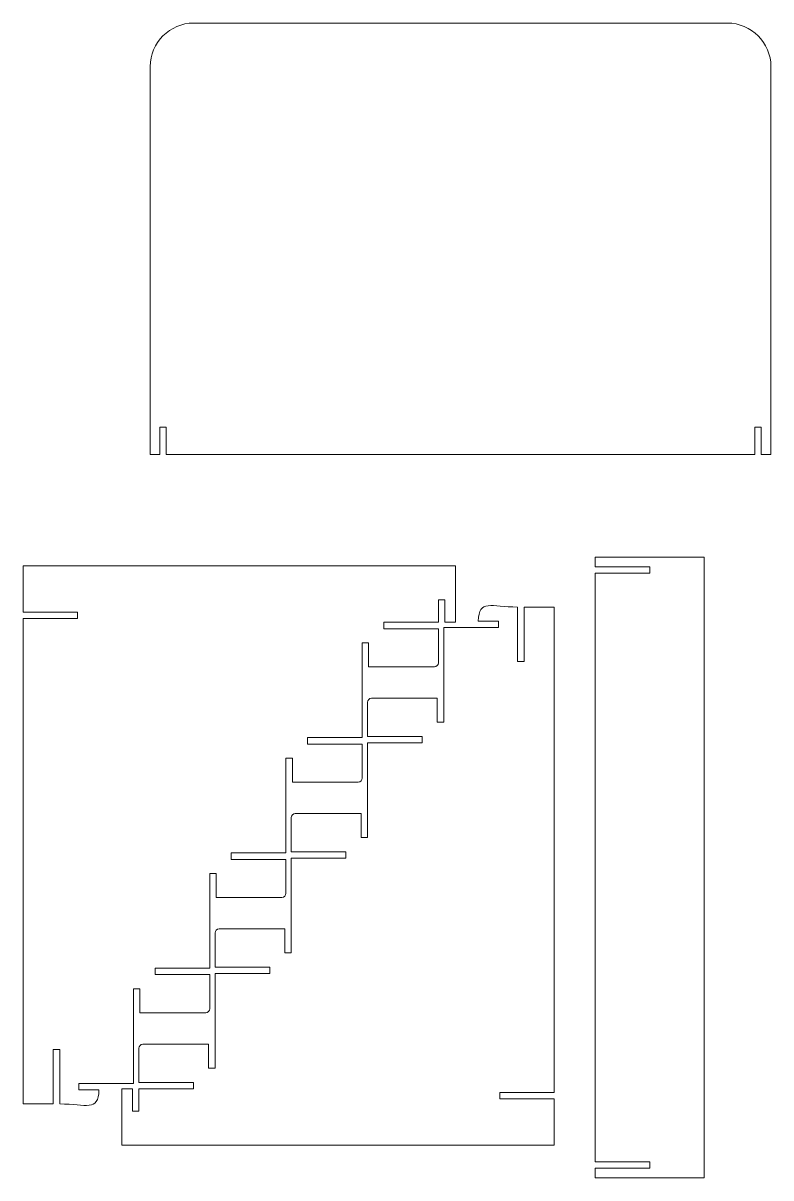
# Model space of a CAD drawing. Header units: millimetres. Extents: x -454 to 990, y 281 to 1604.
# Drawn here: x -454 to 232, y 544 to 1604 of the extents above; entities that cross this region are included whole.
import ezdxf

# ---------------------------------------------------------------- set-up
doc = ezdxf.new("R2010")
doc.units = ezdxf.units.MM
doc.header["$MEASUREMENT"] = 0
doc.layers.add('layer 1', color=7, linetype='Continuous')

msp = doc.modelspace()

# ---------------------------------------------------------------- linework, layer by layer
at = {"layer": 'layer 1', "color": 250, "lineweight": 9}
for points, knots in [([(217.6446, 1208.3431), (217.6446, 1208.3431), (-322.7554, 1208.3431), (-322.7554, 1208.3431), (-322.7554, 1208.3431), (-322.7554, 1208.3431), (-322.7554, 1233.3431), (-322.7554, 1233.3431), (-322.7554, 1233.3431), (-322.7554, 1233.3431), (-323.8633, 1233.3431), (-323.8633, 1233.3431), (-323.8633, 1233.3431), (-323.8633, 1233.3431), (-327.5633, 1233.3431), (-327.5633, 1233.3431), (-327.5633, 1233.3431), (-327.5633, 1233.3431), (-328.6554, 1233.3431), (-328.6554, 1233.3431), (-328.6554, 1233.3431), (-328.6554, 1233.3431), (-328.6554, 1208.3431), (-328.6554, 1208.3431), (-328.6554, 1208.3431), (-328.6554, 1208.3431), (-337.5633, 1208.3431), (-337.5633, 1208.3431), (-337.5633, 1208.3431), (-337.5633, 1208.3431), (-337.5633, 1564.4756), (-337.5633, 1564.4756), (-337.5633, 1564.4756), (-337.5633, 1586.4756), (-319.5633, 1604.4756), (-297.5633, 1604.4756), (-297.5633, 1604.4756), (-297.5633, 1604.4756), (192.4367, 1604.4756), (192.4367, 1604.4756), (192.4367, 1604.4756), (214.4366, 1604.4756), (232.4367, 1586.4755), (232.4367, 1564.4756), (232.4367, 1564.4756), (232.4367, 1564.4756), (232.4367, 1208.3431), (232.4367, 1208.3431), (232.4367, 1208.3431), (232.4367, 1208.3431), (223.5446, 1208.3431), (223.5446, 1208.3431), (223.5446, 1208.3431), (223.5446, 1208.3431), (223.5446, 1233.3431), (223.5446, 1233.3431), (223.5446, 1233.3431), (223.5446, 1233.3431), (222.4367, 1233.3431), (222.4367, 1233.3431), (222.4367, 1233.3431), (222.4367, 1233.3431), (218.7366, 1233.3431), (218.7366, 1233.3431), (218.7366, 1233.3431), (218.7366, 1233.3431), (217.6446, 1233.3431), (217.6446, 1233.3431), (217.6446, 1233.3431), (217.6446, 1233.3431), (217.6446, 1208.3431), (217.6446, 1208.3431)], [0, 0, 0, 0, 0.052631579, 0.052631579, 0.052631579, 0.052631579, 0.105263158, 0.105263158, 0.105263158, 0.105263158, 0.157894737, 0.157894737, 0.157894737, 0.157894737, 0.210526316, 0.210526316, 0.210526316, 0.210526316, 0.263157895, 0.263157895, 0.263157895, 0.263157895, 0.315789474, 0.315789474, 0.315789474, 0.315789474, 0.368421053, 0.368421053, 0.368421053, 0.368421053, 0.421052632, 0.421052632, 0.421052632, 0.421052632, 0.473684211, 0.473684211, 0.473684211, 0.473684211, 0.526315789, 0.526315789, 0.526315789, 0.526315789, 0.578947368, 0.578947368, 0.578947368, 0.578947368, 0.631578947, 0.631578947, 0.631578947, 0.631578947, 0.684210526, 0.684210526, 0.684210526, 0.684210526, 0.736842105, 0.736842105, 0.736842105, 0.736842105, 0.789473684, 0.789473684, 0.789473684, 0.789473684, 0.842105263, 0.842105263, 0.842105263, 0.842105263, 0.894736842, 0.894736842, 0.894736842, 0.894736842, 1, 1, 1, 1]), ([(71.143, 1099.246), (71.143, 1099.246), (71.1463, 558.8306), (71.1463, 558.8306), (71.1463, 558.8306), (71.1463, 558.8306), (121.1463, 558.8306), (121.1463, 558.8306), (121.1463, 558.8306), (121.1463, 558.8306), (121.1463, 557.7382), (121.1463, 557.7382), (121.1463, 557.7382), (121.1463, 557.7382), (121.1463, 554.0382), (121.1463, 554.0382), (121.1463, 554.0382), (121.1463, 554.0382), (121.1463, 552.9306), (121.1463, 552.9306), (121.1463, 552.9306), (121.1463, 552.9306), (71.1463, 552.9306), (71.1463, 552.9306), (71.1463, 552.9306), (71.1463, 552.9306), (71.1463, 544.038), (71.1463, 544.038), (71.1463, 544.038), (71.1463, 544.038), (171.1463, 544.038), (171.1463, 544.038), (171.1463, 544.038), (171.1463, 544.038), (171.1463, 1114.038), (171.1463, 1114.038), (171.1463, 1114.038), (171.1463, 1114.038), (71.1463, 1114.038), (71.1463, 1114.038), (71.1463, 1114.038), (71.1463, 1114.038), (71.1465, 1105.146), (71.1465, 1105.146), (71.1465, 1105.146), (71.1465, 1105.146), (121.1281, 1105.146), (121.1281, 1105.146), (121.1281, 1105.146), (121.1281, 1105.146), (121.1281, 1104.0381), (121.1281, 1104.0381), (121.1281, 1104.0381), (121.1281, 1104.0381), (121.1281, 1100.3381), (121.1281, 1100.3381), (121.1281, 1100.3381), (121.1281, 1100.3381), (121.1281, 1099.246), (121.1281, 1099.246), (121.1281, 1099.246), (121.1281, 1099.246), (71.143, 1099.246), (71.143, 1099.246)], [0, 0, 0, 0, 0.058823529, 0.058823529, 0.058823529, 0.058823529, 0.117647059, 0.117647059, 0.117647059, 0.117647059, 0.176470588, 0.176470588, 0.176470588, 0.176470588, 0.235294118, 0.235294118, 0.235294118, 0.235294118, 0.294117647, 0.294117647, 0.294117647, 0.294117647, 0.352941176, 0.352941176, 0.352941176, 0.352941176, 0.411764706, 0.411764706, 0.411764706, 0.411764706, 0.470588235, 0.470588235, 0.470588235, 0.470588235, 0.529411765, 0.529411765, 0.529411765, 0.529411765, 0.588235294, 0.588235294, 0.588235294, 0.588235294, 0.647058824, 0.647058824, 0.647058824, 0.647058824, 0.705882353, 0.705882353, 0.705882353, 0.705882353, 0.764705882, 0.764705882, 0.764705882, 0.764705882, 0.823529412, 0.823529412, 0.823529412, 0.823529412, 0.882352941, 0.882352941, 0.882352941, 0.882352941, 1, 1, 1, 1]), ([(-57.2903, 1106.1697), (-57.2903, 1106.1697), (-57.2903, 1054.2741), (-57.2903, 1054.2741), (-57.2903, 1054.2741), (-57.2903, 1054.2741), (-66.9572, 1054.2741), (-66.9572, 1054.2741), (-66.9572, 1054.2741), (-66.9572, 1054.2741), (-66.9572, 1056.1687), (-66.9572, 1056.1687), (-66.9572, 1056.1687), (-66.9572, 1056.1687), (-66.9572, 1074.9823), (-66.9572, 1074.9823), (-66.9572, 1074.9823), (-66.9572, 1074.9823), (-68.0574, 1074.9823), (-68.0574, 1074.9823), (-68.0574, 1074.9823), (-68.0574, 1074.9823), (-71.757, 1074.9823), (-71.757, 1074.9823), (-71.757, 1074.9823), (-71.757, 1074.9823), (-72.8572, 1074.9823), (-72.8572, 1074.9823), (-72.8572, 1074.9823), (-72.8572, 1074.9823), (-72.8572, 1054.2741), (-72.8572, 1054.2741), (-72.8572, 1054.2741), (-72.8572, 1054.2741), (-101.8915, 1054.2741), (-101.8915, 1054.2741), (-101.8915, 1054.2741), (-101.8915, 1054.2741), (-123.057, 1054.2741), (-123.057, 1054.2741), (-123.057, 1054.2741), (-123.057, 1054.2741), (-123.057, 1050.5754), (-123.057, 1050.5754), (-123.057, 1050.5754), (-123.057, 1050.5754), (-123.057, 1048.3741), (-123.057, 1048.3741), (-123.057, 1048.3741), (-123.057, 1048.3741), (-104.565, 1048.3741), (-104.565, 1048.3741), (-104.565, 1048.3741), (-104.565, 1048.3741), (-76.5601, 1048.3741), (-76.5601, 1048.3741), (-76.5601, 1048.3741), (-76.5601, 1048.3741), (-72.8573, 1048.3741), (-72.8573, 1048.3741), (-72.8573, 1048.3741), (-72.8573, 1048.3741), (-72.8573, 1044.6713), (-72.8573, 1044.6713), (-72.8573, 1044.6713), (-72.8573, 1044.6713), (-72.8573, 1019.0268), (-72.8573, 1019.0268), (-72.8573, 1019.0268), (-72.8573, 1019.0268), (-72.8573, 1017.0768), (-72.8573, 1017.0768), (-72.8573, 1017.0768), (-72.8573, 1015.0403), (-74.5235, 1013.3741), (-76.5601, 1013.3741), (-76.5601, 1013.3741), (-76.5601, 1013.3741), (-78.51, 1013.3741), (-78.51, 1013.3741), (-78.51, 1013.3741), (-78.51, 1013.3741), (-133.2545, 1013.3741), (-133.2545, 1013.3741), (-133.2545, 1013.3741), (-133.2545, 1013.3741), (-136.9572, 1013.3741), (-136.9572, 1013.3741), (-136.9572, 1013.3741), (-136.9572, 1013.3741), (-136.9572, 1016.6487), (-136.9572, 1016.6487), (-136.9572, 1016.6487), (-136.9572, 1016.6487), (-136.9572, 1017.0768), (-136.9572, 1017.0768), (-136.9572, 1017.0768), (-136.9572, 1017.0768), (-136.9572, 1035.4622), (-136.9572, 1035.4622), (-136.9572, 1035.4622), (-136.9572, 1035.4622), (-138.0573, 1035.4622), (-138.0573, 1035.4622), (-138.0573, 1035.4622), (-138.0573, 1035.4622), (-141.757, 1035.4622), (-141.757, 1035.4622), (-141.757, 1035.4622), (-141.757, 1035.4622), (-142.8572, 1035.4622), (-142.8572, 1035.4622), (-142.8572, 1035.4622), (-142.8572, 1035.4622), (-142.8572, 948.3741), (-142.8572, 948.3741), (-142.8572, 948.3741), (-142.8572, 948.3741), (-171.8914, 948.3741), (-171.8914, 948.3741), (-171.8914, 948.3741), (-171.8914, 948.3741), (-193.0569, 948.3741), (-193.0569, 948.3741), (-193.0569, 948.3741), (-193.0569, 948.3741), (-193.0569, 944.6754), (-193.0569, 944.6754), (-193.0569, 944.6754), (-193.0569, 944.6754), (-193.0569, 942.4741), (-193.0569, 942.4741), (-193.0569, 942.4741), (-193.0569, 942.4741), (-174.5649, 942.4741), (-174.5649, 942.4741), (-174.5649, 942.4741), (-174.5649, 942.4741), (-146.56, 942.4741), (-146.56, 942.4741), (-146.56, 942.4741), (-146.56, 942.4741), (-142.8572, 942.4741), (-142.8572, 942.4741), (-142.8572, 942.4741), (-142.8572, 942.4741), (-142.8572, 938.7713), (-142.8572, 938.7713), (-142.8572, 938.7713), (-142.8572, 938.7713), (-142.8572, 913.1268), (-142.8572, 913.1268), (-142.8572, 913.1268), (-142.8572, 913.1268), (-142.8572, 911.1768), (-142.8572, 911.1768), (-142.8572, 911.1768), (-142.8572, 909.1403), (-144.5234, 907.4741), (-146.56, 907.4741), (-146.56, 907.4741), (-146.56, 907.4741), (-148.5099, 907.4741), (-148.5099, 907.4741), (-148.5099, 907.4741), (-148.5099, 907.4741), (-203.2544, 907.4741), (-203.2544, 907.4741), (-203.2544, 907.4741), (-203.2544, 907.4741), (-206.957, 907.4741), (-206.957, 907.4741), (-206.957, 907.4741), (-206.957, 907.4741), (-206.957, 910.7487), (-206.957, 910.7487), (-206.957, 910.7487), (-206.957, 910.7487), (-206.957, 911.1768), (-206.957, 911.1768), (-206.957, 911.1768), (-206.957, 911.1768), (-206.957, 929.5623), (-206.957, 929.5623), (-206.957, 929.5623), (-206.957, 929.5623), (-208.0573, 929.5623), (-208.0573, 929.5623), (-208.0573, 929.5623), (-208.0573, 929.5623), (-211.7569, 929.5623), (-211.7569, 929.5623), (-211.7569, 929.5623), (-211.7569, 929.5623), (-212.8571, 929.5623), (-212.8571, 929.5623), (-212.8571, 929.5623), (-212.8571, 929.5623), (-212.8571, 842.4741), (-212.8571, 842.4741), (-212.8571, 842.4741), (-212.8571, 842.4741), (-241.8912, 842.4741), (-241.8912, 842.4741), (-241.8912, 842.4741), (-241.8912, 842.4741), (-263.0568, 842.4741), (-263.0568, 842.4741), (-263.0568, 842.4741), (-263.0568, 842.4741), (-263.0568, 838.7755), (-263.0568, 838.7755), (-263.0568, 838.7755), (-263.0568, 838.7755), (-263.0568, 836.5741), (-263.0568, 836.5741), (-263.0568, 836.5741), (-263.0568, 836.5741), (-244.5649, 836.5741), (-244.5649, 836.5741), (-244.5649, 836.5741), (-244.5649, 836.5741), (-216.5599, 836.5741), (-216.5599, 836.5741), (-216.5599, 836.5741), (-216.5599, 836.5741), (-212.8571, 836.5741), (-212.8571, 836.5741), (-212.8571, 836.5741), (-212.8571, 836.5741), (-212.8571, 832.8713), (-212.8571, 832.8713), (-212.8571, 832.8713), (-212.8571, 832.8713), (-212.8571, 807.2268), (-212.8571, 807.2268), (-212.8571, 807.2268), (-212.8571, 807.2268), (-212.8571, 805.2768), (-212.8571, 805.2768), (-212.8571, 805.2768), (-212.8571, 803.2403), (-214.5233, 801.5741), (-216.5599, 801.5741), (-216.5599, 801.5741), (-216.5599, 801.5741), (-218.5097, 801.5741), (-218.5097, 801.5741), (-218.5097, 801.5741), (-218.5097, 801.5741), (-273.2543, 801.5741), (-273.2543, 801.5741), (-273.2543, 801.5741), (-273.2543, 801.5741), (-276.957, 801.5741), (-276.957, 801.5741), (-276.957, 801.5741), (-276.957, 801.5741), (-276.957, 804.8488), (-276.957, 804.8488), (-276.957, 804.8488), (-276.957, 804.8488), (-276.957, 805.2768), (-276.957, 805.2768), (-276.957, 805.2768), (-276.957, 805.2768), (-276.957, 823.6623), (-276.957, 823.6623), (-276.957, 823.6623), (-276.957, 823.6623), (-278.0572, 823.6623), (-278.0572, 823.6623), (-278.0572, 823.6623), (-278.0572, 823.6623), (-281.7569, 823.6623), (-281.7569, 823.6623), (-281.7569, 823.6623), (-281.7569, 823.6623), (-282.8569, 823.6623), (-282.8569, 823.6623), (-282.8569, 823.6623), (-282.8569, 823.6623), (-282.8569, 736.5741), (-282.8569, 736.5741), (-282.8569, 736.5741), (-282.8569, 736.5741), (-311.8912, 736.5741), (-311.8912, 736.5741), (-311.8912, 736.5741), (-311.8912, 736.5741), (-333.0568, 736.5741), (-333.0568, 736.5741), (-333.0568, 736.5741), (-333.0568, 736.5741), (-333.0568, 732.8754), (-333.0568, 732.8754), (-333.0568, 732.8754), (-333.0568, 732.8754), (-333.0568, 730.6741), (-333.0568, 730.6741), (-333.0568, 730.6741), (-333.0568, 730.6741), (-314.5648, 730.6741), (-314.5648, 730.6741), (-314.5648, 730.6741), (-314.5648, 730.6741), (-286.5599, 730.6741), (-286.5599, 730.6741), (-286.5599, 730.6741), (-286.5599, 730.6741), (-282.8571, 730.6741), (-282.8571, 730.6741), (-282.8571, 730.6741), (-282.8571, 730.6741), (-282.8571, 726.9713), (-282.8571, 726.9713), (-282.8571, 726.9713), (-282.8571, 726.9713), (-282.8571, 701.3268), (-282.8571, 701.3268), (-282.8571, 701.3268), (-282.8571, 701.3268), (-282.8571, 699.3768), (-282.8571, 699.3768), (-282.8571, 699.3768), (-282.8571, 697.3403), (-284.5233, 695.6741), (-286.5599, 695.6741), (-286.5599, 695.6741), (-286.5599, 695.6741), (-288.5097, 695.6741), (-288.5097, 695.6741), (-288.5097, 695.6741), (-288.5097, 695.6741), (-343.2543, 695.6741), (-343.2543, 695.6741), (-343.2543, 695.6741), (-343.2543, 695.6741), (-346.957, 695.6741), (-346.957, 695.6741), (-346.957, 695.6741), (-346.957, 695.6741), (-346.957, 698.9487), (-346.957, 698.9487), (-346.957, 698.9487), (-346.957, 698.9487), (-346.957, 699.3768), (-346.957, 699.3768), (-346.957, 699.3768), (-346.957, 699.3768), (-346.957, 717.7622), (-346.957, 717.7622), (-346.957, 717.7622), (-346.957, 717.7622), (-348.0572, 717.7622), (-348.0572, 717.7622), (-348.0572, 717.7622), (-348.0572, 717.7622), (-351.7568, 717.7622), (-351.7568, 717.7622), (-351.7568, 717.7622), (-351.7568, 717.7622), (-352.857, 717.7622), (-352.857, 717.7622), (-352.857, 717.7622), (-352.857, 717.7622), (-352.857, 630.6741), (-352.857, 630.6741), (-352.857, 630.6741), (-352.857, 630.6741), (-381.9989, 630.6741), (-381.9989, 630.6741), (-381.9989, 630.6741), (-381.9989, 630.6741), (-403.1644, 630.6741), (-403.1644, 630.6741), (-403.1644, 630.6741), (-403.1644, 630.6741), (-403.1644, 626.9754), (-403.1644, 626.9754), (-403.1644, 626.9754), (-403.1644, 626.9754), (-403.1644, 624.7741), (-403.1644, 624.7741), (-403.1644, 624.7741), (-403.1644, 624.7741), (-384.6086, 624.7741), (-384.6086, 624.7741), (-384.6086, 624.7741), (-385.295, 604.5041), (-395.9708, 611.7549), (-420.6566, 611.97), (-420.6566, 611.97), (-420.6566, 611.97), (-420.6566, 661.9792), (-420.6566, 661.9792), (-420.6566, 661.9792), (-420.6566, 661.9792), (-421.7567, 661.9792), (-421.7567, 661.9792), (-421.7567, 661.9792), (-421.7567, 661.9792), (-425.4573, 661.9792), (-425.4573, 661.9792), (-425.4573, 661.9792), (-425.4573, 661.9792), (-426.5566, 661.9792), (-426.5566, 661.9792), (-426.5566, 661.9792), (-426.5566, 661.9792), (-426.5566, 611.9855), (-426.5566, 611.9855), (-426.5566, 611.9855), (-426.5566, 611.9855), (-454.2571, 611.9855), (-454.2571, 611.9855), (-454.2571, 611.9855), (-454.2571, 611.9855), (-454.2571, 1057.6257), (-454.2571, 1057.6257), (-454.2571, 1057.6257), (-454.2571, 1057.6257), (-404.2571, 1057.6257), (-404.2571, 1057.6257), (-404.2571, 1057.6257), (-404.2571, 1057.6257), (-404.2571, 1063.5257), (-404.2571, 1063.5257), (-404.2571, 1063.5257), (-404.2571, 1063.5257), (-454.2571, 1063.5257), (-454.2571, 1063.5257), (-454.2571, 1063.5257), (-454.2571, 1063.5257), (-454.2571, 1106.1697), (-454.2571, 1106.1697), (-454.2571, 1106.1697), (-321.9332, 1106.1697), (-189.54, 1106.1697), (-57.2903, 1106.1697)], [0, 0, 0, 0, 0.009009009, 0.009009009, 0.009009009, 0.009009009, 0.018018018, 0.018018018, 0.018018018, 0.018018018, 0.027027027, 0.027027027, 0.027027027, 0.027027027, 0.036036036, 0.036036036, 0.036036036, 0.036036036, 0.045045045, 0.045045045, 0.045045045, 0.045045045, 0.054054054, 0.054054054, 0.054054054, 0.054054054, 0.063063063, 0.063063063, 0.063063063, 0.063063063, 0.072072072, 0.072072072, 0.072072072, 0.072072072, 0.081081081, 0.081081081, 0.081081081, 0.081081081, 0.09009009, 0.09009009, 0.09009009, 0.09009009, 0.099099099, 0.099099099, 0.099099099, 0.099099099, 0.108108108, 0.108108108, 0.108108108, 0.108108108, 0.117117117, 0.117117117, 0.117117117, 0.117117117, 0.126126126, 0.126126126, 0.126126126, 0.126126126, 0.135135135, 0.135135135, 0.135135135, 0.135135135, 0.144144144, 0.144144144, 0.144144144, 0.144144144, 0.153153153, 0.153153153, 0.153153153, 0.153153153, 0.162162162, 0.162162162, 0.162162162, 0.162162162, 0.171171171, 0.171171171, 0.171171171, 0.171171171, 0.18018018, 0.18018018, 0.18018018, 0.18018018, 0.189189189, 0.189189189, 0.189189189, 0.189189189, 0.198198198, 0.198198198, 0.198198198, 0.198198198, 0.207207207, 0.207207207, 0.207207207, 0.207207207, 0.216216216, 0.216216216, 0.216216216, 0.216216216, 0.225225225, 0.225225225, 0.225225225, 0.225225225, 0.234234234, 0.234234234, 0.234234234, 0.234234234, 0.243243243, 0.243243243, 0.243243243, 0.243243243, 0.252252252, 0.252252252, 0.252252252, 0.252252252, 0.261261261, 0.261261261, 0.261261261, 0.261261261, 0.27027027, 0.27027027, 0.27027027, 0.27027027, 0.279279279, 0.279279279, 0.279279279, 0.279279279, 0.288288288, 0.288288288, 0.288288288, 0.288288288, 0.297297297, 0.297297297, 0.297297297, 0.297297297, 0.306306306, 0.306306306, 0.306306306, 0.306306306, 0.315315315, 0.315315315, 0.315315315, 0.315315315, 0.324324324, 0.324324324, 0.324324324, 0.324324324, 0.333333333, 0.333333333, 0.333333333, 0.333333333, 0.342342342, 0.342342342, 0.342342342, 0.342342342, 0.351351351, 0.351351351, 0.351351351, 0.351351351, 0.36036036, 0.36036036, 0.36036036, 0.36036036, 0.369369369, 0.369369369, 0.369369369, 0.369369369, 0.378378378, 0.378378378, 0.378378378, 0.378378378, 0.387387387, 0.387387387, 0.387387387, 0.387387387, 0.396396396, 0.396396396, 0.396396396, 0.396396396, 0.405405405, 0.405405405, 0.405405405, 0.405405405, 0.414414414, 0.414414414, 0.414414414, 0.414414414, 0.423423423, 0.423423423, 0.423423423, 0.423423423, 0.432432432, 0.432432432, 0.432432432, 0.432432432, 0.441441441, 0.441441441, 0.441441441, 0.441441441, 0.45045045, 0.45045045, 0.45045045, 0.45045045, 0.459459459, 0.459459459, 0.459459459, 0.459459459, 0.468468468, 0.468468468, 0.468468468, 0.468468468, 0.477477477, 0.477477477, 0.477477477, 0.477477477, 0.486486486, 0.486486486, 0.486486486, 0.486486486, 0.495495495, 0.495495495, 0.495495495, 0.495495495, 0.504504505, 0.504504505, 0.504504505, 0.504504505, 0.513513514, 0.513513514, 0.513513514, 0.513513514, 0.522522523, 0.522522523, 0.522522523, 0.522522523, 0.531531532, 0.531531532, 0.531531532, 0.531531532, 0.540540541, 0.540540541, 0.540540541, 0.540540541, 0.54954955, 0.54954955, 0.54954955, 0.54954955, 0.558558559, 0.558558559, 0.558558559, 0.558558559, 0.567567568, 0.567567568, 0.567567568, 0.567567568, 0.576576577, 0.576576577, 0.576576577, 0.576576577, 0.585585586, 0.585585586, 0.585585586, 0.585585586, 0.594594595, 0.594594595, 0.594594595, 0.594594595, 0.603603604, 0.603603604, 0.603603604, 0.603603604, 0.612612613, 0.612612613, 0.612612613, 0.612612613, 0.621621622, 0.621621622, 0.621621622, 0.621621622, 0.630630631, 0.630630631, 0.630630631, 0.630630631, 0.63963964, 0.63963964, 0.63963964, 0.63963964, 0.648648649, 0.648648649, 0.648648649, 0.648648649, 0.657657658, 0.657657658, 0.657657658, 0.657657658, 0.666666667, 0.666666667, 0.666666667, 0.666666667, 0.675675676, 0.675675676, 0.675675676, 0.675675676, 0.684684685, 0.684684685, 0.684684685, 0.684684685, 0.693693694, 0.693693694, 0.693693694, 0.693693694, 0.702702703, 0.702702703, 0.702702703, 0.702702703, 0.711711712, 0.711711712, 0.711711712, 0.711711712, 0.720720721, 0.720720721, 0.720720721, 0.720720721, 0.72972973, 0.72972973, 0.72972973, 0.72972973, 0.738738739, 0.738738739, 0.738738739, 0.738738739, 0.747747748, 0.747747748, 0.747747748, 0.747747748, 0.756756757, 0.756756757, 0.756756757, 0.756756757, 0.765765766, 0.765765766, 0.765765766, 0.765765766, 0.774774775, 0.774774775, 0.774774775, 0.774774775, 0.783783784, 0.783783784, 0.783783784, 0.783783784, 0.792792793, 0.792792793, 0.792792793, 0.792792793, 0.801801802, 0.801801802, 0.801801802, 0.801801802, 0.810810811, 0.810810811, 0.810810811, 0.810810811, 0.81981982, 0.81981982, 0.81981982, 0.81981982, 0.828828829, 0.828828829, 0.828828829, 0.828828829, 0.837837838, 0.837837838, 0.837837838, 0.837837838, 0.846846847, 0.846846847, 0.846846847, 0.846846847, 0.855855856, 0.855855856, 0.855855856, 0.855855856, 0.864864865, 0.864864865, 0.864864865, 0.864864865, 0.873873874, 0.873873874, 0.873873874, 0.873873874, 0.882882883, 0.882882883, 0.882882883, 0.882882883, 0.891891892, 0.891891892, 0.891891892, 0.891891892, 0.900900901, 0.900900901, 0.900900901, 0.900900901, 0.90990991, 0.90990991, 0.90990991, 0.90990991, 0.918918919, 0.918918919, 0.918918919, 0.918918919, 0.927927928, 0.927927928, 0.927927928, 0.927927928, 0.936936937, 0.936936937, 0.936936937, 0.936936937, 0.945945946, 0.945945946, 0.945945946, 0.945945946, 0.954954955, 0.954954955, 0.954954955, 0.954954955, 0.963963964, 0.963963964, 0.963963964, 0.963963964, 0.972972973, 0.972972973, 0.972972973, 0.972972973, 0.981981982, 0.981981982, 0.981981982, 0.981981982, 1, 1, 1, 1]), ([(-363.5497, 573.9933), (-363.5497, 573.9933), (-363.5497, 625.8889), (-363.5497, 625.8889), (-363.5497, 625.8889), (-363.5497, 625.8889), (-353.8828, 625.8889), (-353.8828, 625.8889), (-353.8828, 625.8889), (-353.8828, 625.8889), (-353.8828, 623.9943), (-353.8828, 623.9943), (-353.8828, 623.9943), (-353.8828, 623.9943), (-353.8828, 605.1807), (-353.8828, 605.1807), (-353.8828, 605.1807), (-353.8828, 605.1807), (-352.7826, 605.1807), (-352.7826, 605.1807), (-352.7826, 605.1807), (-352.7826, 605.1807), (-349.083, 605.1807), (-349.083, 605.1807), (-349.083, 605.1807), (-349.083, 605.1807), (-347.9828, 605.1807), (-347.9828, 605.1807), (-347.9828, 605.1807), (-347.9828, 605.1807), (-347.9828, 625.8889), (-347.9828, 625.8889), (-347.9828, 625.8889), (-347.9828, 625.8889), (-318.9485, 625.8889), (-318.9485, 625.8889), (-318.9485, 625.8889), (-318.9485, 625.8889), (-297.783, 625.8889), (-297.783, 625.8889), (-297.783, 625.8889), (-297.783, 625.8889), (-297.783, 629.5876), (-297.783, 629.5876), (-297.783, 629.5876), (-297.783, 629.5876), (-297.783, 631.7889), (-297.783, 631.7889), (-297.783, 631.7889), (-297.783, 631.7889), (-316.275, 631.7889), (-316.275, 631.7889), (-316.275, 631.7889), (-316.275, 631.7889), (-344.2799, 631.7889), (-344.2799, 631.7889), (-344.2799, 631.7889), (-344.2799, 631.7889), (-347.9827, 631.7889), (-347.9827, 631.7889), (-347.9827, 631.7889), (-347.9827, 631.7889), (-347.9827, 635.4917), (-347.9827, 635.4917), (-347.9827, 635.4917), (-347.9827, 635.4917), (-347.9827, 661.1362), (-347.9827, 661.1362), (-347.9827, 661.1362), (-347.9827, 661.1362), (-347.9827, 663.0862), (-347.9827, 663.0862), (-347.9827, 663.0862), (-347.9827, 665.1227), (-346.3165, 666.7889), (-344.2799, 666.7889), (-344.2799, 666.7889), (-344.2799, 666.7889), (-342.33, 666.7889), (-342.33, 666.7889), (-342.33, 666.7889), (-342.33, 666.7889), (-287.5855, 666.7889), (-287.5855, 666.7889), (-287.5855, 666.7889), (-287.5855, 666.7889), (-283.8828, 666.7889), (-283.8828, 666.7889), (-283.8828, 666.7889), (-283.8828, 666.7889), (-283.8828, 663.5143), (-283.8828, 663.5143), (-283.8828, 663.5143), (-283.8828, 663.5143), (-283.8828, 663.0862), (-283.8828, 663.0862), (-283.8828, 663.0862), (-283.8828, 663.0862), (-283.8828, 644.7008), (-283.8828, 644.7008), (-283.8828, 644.7008), (-283.8828, 644.7008), (-282.7827, 644.7008), (-282.7827, 644.7008), (-282.7827, 644.7008), (-282.7827, 644.7008), (-279.083, 644.7008), (-279.083, 644.7008), (-279.083, 644.7008), (-279.083, 644.7008), (-277.9828, 644.7008), (-277.9828, 644.7008), (-277.9828, 644.7008), (-277.9828, 644.7008), (-277.9828, 731.7889), (-277.9828, 731.7889), (-277.9828, 731.7889), (-277.9828, 731.7889), (-248.9486, 731.7889), (-248.9486, 731.7889), (-248.9486, 731.7889), (-248.9486, 731.7889), (-227.7831, 731.7889), (-227.7831, 731.7889), (-227.7831, 731.7889), (-227.7831, 731.7889), (-227.7831, 735.4876), (-227.7831, 735.4876), (-227.7831, 735.4876), (-227.7831, 735.4876), (-227.7831, 737.6889), (-227.7831, 737.6889), (-227.7831, 737.6889), (-227.7831, 737.6889), (-246.275, 737.6889), (-246.275, 737.6889), (-246.275, 737.6889), (-246.275, 737.6889), (-274.28, 737.6889), (-274.28, 737.6889), (-274.28, 737.6889), (-274.28, 737.6889), (-277.9828, 737.6889), (-277.9828, 737.6889), (-277.9828, 737.6889), (-277.9828, 737.6889), (-277.9828, 741.3917), (-277.9828, 741.3917), (-277.9828, 741.3917), (-277.9828, 741.3917), (-277.9828, 767.0362), (-277.9828, 767.0362), (-277.9828, 767.0362), (-277.9828, 767.0362), (-277.9828, 768.9862), (-277.9828, 768.9862), (-277.9828, 768.9862), (-277.9828, 771.0227), (-276.3166, 772.6889), (-274.28, 772.6889), (-274.28, 772.6889), (-274.28, 772.6889), (-272.3301, 772.6889), (-272.3301, 772.6889), (-272.3301, 772.6889), (-272.3301, 772.6889), (-217.5856, 772.6889), (-217.5856, 772.6889), (-217.5856, 772.6889), (-217.5856, 772.6889), (-213.8829, 772.6889), (-213.8829, 772.6889), (-213.8829, 772.6889), (-213.8829, 772.6889), (-213.8829, 769.4143), (-213.8829, 769.4143), (-213.8829, 769.4143), (-213.8829, 769.4143), (-213.8829, 768.9862), (-213.8829, 768.9862), (-213.8829, 768.9862), (-213.8829, 768.9862), (-213.8829, 750.6007), (-213.8829, 750.6007), (-213.8829, 750.6007), (-213.8829, 750.6007), (-212.7827, 750.6007), (-212.7827, 750.6007), (-212.7827, 750.6007), (-212.7827, 750.6007), (-209.0831, 750.6007), (-209.0831, 750.6007), (-209.0831, 750.6007), (-209.0831, 750.6007), (-207.9829, 750.6007), (-207.9829, 750.6007), (-207.9829, 750.6007), (-207.9829, 750.6007), (-207.9829, 837.6889), (-207.9829, 837.6889), (-207.9829, 837.6889), (-207.9829, 837.6889), (-178.9487, 837.6889), (-178.9487, 837.6889), (-178.9487, 837.6889), (-178.9487, 837.6889), (-157.7832, 837.6889), (-157.7832, 837.6889), (-157.7832, 837.6889), (-157.7832, 837.6889), (-157.7832, 841.3875), (-157.7832, 841.3875), (-157.7832, 841.3875), (-157.7832, 841.3875), (-157.7832, 843.5889), (-157.7832, 843.5889), (-157.7832, 843.5889), (-157.7832, 843.5889), (-176.2751, 843.5889), (-176.2751, 843.5889), (-176.2751, 843.5889), (-176.2751, 843.5889), (-204.2801, 843.5889), (-204.2801, 843.5889), (-204.2801, 843.5889), (-204.2801, 843.5889), (-207.9829, 843.5889), (-207.9829, 843.5889), (-207.9829, 843.5889), (-207.9829, 843.5889), (-207.9829, 847.2917), (-207.9829, 847.2917), (-207.9829, 847.2917), (-207.9829, 847.2917), (-207.9829, 872.9362), (-207.9829, 872.9362), (-207.9829, 872.9362), (-207.9829, 872.9362), (-207.9829, 874.8862), (-207.9829, 874.8862), (-207.9829, 874.8862), (-207.9829, 876.9227), (-206.3167, 878.5889), (-204.2801, 878.5889), (-204.2801, 878.5889), (-204.2801, 878.5889), (-202.3302, 878.5889), (-202.3302, 878.5889), (-202.3302, 878.5889), (-202.3302, 878.5889), (-147.5857, 878.5889), (-147.5857, 878.5889), (-147.5857, 878.5889), (-147.5857, 878.5889), (-143.883, 878.5889), (-143.883, 878.5889), (-143.883, 878.5889), (-143.883, 878.5889), (-143.883, 875.3142), (-143.883, 875.3142), (-143.883, 875.3142), (-143.883, 875.3142), (-143.883, 874.8862), (-143.883, 874.8862), (-143.883, 874.8862), (-143.883, 874.8862), (-143.883, 856.5007), (-143.883, 856.5007), (-143.883, 856.5007), (-143.883, 856.5007), (-142.7828, 856.5007), (-142.7828, 856.5007), (-142.7828, 856.5007), (-142.7828, 856.5007), (-139.0831, 856.5007), (-139.0831, 856.5007), (-139.0831, 856.5007), (-139.0831, 856.5007), (-137.983, 856.5007), (-137.983, 856.5007), (-137.983, 856.5007), (-137.983, 856.5007), (-137.983, 943.5889), (-137.983, 943.5889), (-137.983, 943.5889), (-137.983, 943.5889), (-108.9487, 943.5889), (-108.9487, 943.5889), (-108.9487, 943.5889), (-108.9487, 943.5889), (-87.7832, 943.5889), (-87.7832, 943.5889), (-87.7832, 943.5889), (-87.7832, 943.5889), (-87.7832, 947.2876), (-87.7832, 947.2876), (-87.7832, 947.2876), (-87.7832, 947.2876), (-87.7832, 949.4889), (-87.7832, 949.4889), (-87.7832, 949.4889), (-87.7832, 949.4889), (-106.2752, 949.4889), (-106.2752, 949.4889), (-106.2752, 949.4889), (-106.2752, 949.4889), (-134.2801, 949.4889), (-134.2801, 949.4889), (-134.2801, 949.4889), (-134.2801, 949.4889), (-137.9829, 949.4889), (-137.9829, 949.4889), (-137.9829, 949.4889), (-137.9829, 949.4889), (-137.9829, 953.1917), (-137.9829, 953.1917), (-137.9829, 953.1917), (-137.9829, 953.1917), (-137.9829, 978.8362), (-137.9829, 978.8362), (-137.9829, 978.8362), (-137.9829, 978.8362), (-137.9829, 980.7862), (-137.9829, 980.7862), (-137.9829, 980.7862), (-137.9829, 982.8227), (-136.3167, 984.4889), (-134.2801, 984.4889), (-134.2801, 984.4889), (-134.2801, 984.4889), (-132.3302, 984.4889), (-132.3302, 984.4889), (-132.3302, 984.4889), (-132.3302, 984.4889), (-77.5857, 984.4889), (-77.5857, 984.4889), (-77.5857, 984.4889), (-77.5857, 984.4889), (-73.883, 984.4889), (-73.883, 984.4889), (-73.883, 984.4889), (-73.883, 984.4889), (-73.883, 981.2143), (-73.883, 981.2143), (-73.883, 981.2143), (-73.883, 981.2143), (-73.883, 980.7862), (-73.883, 980.7862), (-73.883, 980.7862), (-73.883, 980.7862), (-73.883, 962.4008), (-73.883, 962.4008), (-73.883, 962.4008), (-73.883, 962.4008), (-72.7828, 962.4008), (-72.7828, 962.4008), (-72.7828, 962.4008), (-72.7828, 962.4008), (-69.0832, 962.4008), (-69.0832, 962.4008), (-69.0832, 962.4008), (-69.0832, 962.4008), (-67.983, 962.4008), (-67.983, 962.4008), (-67.983, 962.4008), (-67.983, 962.4008), (-67.983, 1049.4889), (-67.983, 1049.4889), (-67.983, 1049.4889), (-67.983, 1049.4889), (-38.8411, 1049.4889), (-38.8411, 1049.4889), (-38.8411, 1049.4889), (-38.8411, 1049.4889), (-17.6756, 1049.4889), (-17.6756, 1049.4889), (-17.6756, 1049.4889), (-17.6756, 1049.4889), (-17.6756, 1053.1876), (-17.6756, 1053.1876), (-17.6756, 1053.1876), (-17.6756, 1053.1876), (-17.6756, 1055.3889), (-17.6756, 1055.3889), (-17.6756, 1055.3889), (-17.6756, 1055.3889), (-36.2314, 1055.3889), (-36.2314, 1055.3889), (-36.2314, 1055.3889), (-35.545, 1075.6589), (-24.8692, 1068.4081), (-0.1834, 1068.193), (-0.1834, 1068.193), (-0.1834, 1068.193), (-0.1834, 1018.1838), (-0.1834, 1018.1838), (-0.1834, 1018.1838), (-0.1834, 1018.1838), (0.9168, 1018.1838), (0.9168, 1018.1838), (0.9168, 1018.1838), (0.9168, 1018.1838), (4.6174, 1018.1838), (4.6174, 1018.1838), (4.6174, 1018.1838), (4.6174, 1018.1838), (5.7167, 1018.1838), (5.7167, 1018.1838), (5.7167, 1018.1838), (5.7167, 1018.1838), (5.7167, 1068.1775), (5.7167, 1068.1775), (5.7167, 1068.1775), (5.7167, 1068.1775), (33.4171, 1068.1775), (33.4171, 1068.1775), (33.4171, 1068.1775), (33.4171, 1068.1775), (33.4171, 622.5373), (33.4171, 622.5373), (33.4171, 622.5373), (33.4171, 622.5373), (-16.5829, 622.5373), (-16.5829, 622.5373), (-16.5829, 622.5373), (-16.5829, 622.5373), (-16.5829, 616.6373), (-16.5829, 616.6373), (-16.5829, 616.6373), (-16.5829, 616.6373), (33.4171, 616.6373), (33.4171, 616.6373), (33.4171, 616.6373), (33.4171, 616.6373), (33.4171, 573.9933), (33.4171, 573.9933), (33.4171, 573.9933), (-98.9068, 573.9933), (-231.3, 573.9933), (-363.5497, 573.9933)], [0, 0, 0, 0, 0.009009009, 0.009009009, 0.009009009, 0.009009009, 0.018018018, 0.018018018, 0.018018018, 0.018018018, 0.027027027, 0.027027027, 0.027027027, 0.027027027, 0.036036036, 0.036036036, 0.036036036, 0.036036036, 0.045045045, 0.045045045, 0.045045045, 0.045045045, 0.054054054, 0.054054054, 0.054054054, 0.054054054, 0.063063063, 0.063063063, 0.063063063, 0.063063063, 0.072072072, 0.072072072, 0.072072072, 0.072072072, 0.081081081, 0.081081081, 0.081081081, 0.081081081, 0.09009009, 0.09009009, 0.09009009, 0.09009009, 0.099099099, 0.099099099, 0.099099099, 0.099099099, 0.108108108, 0.108108108, 0.108108108, 0.108108108, 0.117117117, 0.117117117, 0.117117117, 0.117117117, 0.126126126, 0.126126126, 0.126126126, 0.126126126, 0.135135135, 0.135135135, 0.135135135, 0.135135135, 0.144144144, 0.144144144, 0.144144144, 0.144144144, 0.153153153, 0.153153153, 0.153153153, 0.153153153, 0.162162162, 0.162162162, 0.162162162, 0.162162162, 0.171171171, 0.171171171, 0.171171171, 0.171171171, 0.18018018, 0.18018018, 0.18018018, 0.18018018, 0.189189189, 0.189189189, 0.189189189, 0.189189189, 0.198198198, 0.198198198, 0.198198198, 0.198198198, 0.207207207, 0.207207207, 0.207207207, 0.207207207, 0.216216216, 0.216216216, 0.216216216, 0.216216216, 0.225225225, 0.225225225, 0.225225225, 0.225225225, 0.234234234, 0.234234234, 0.234234234, 0.234234234, 0.243243243, 0.243243243, 0.243243243, 0.243243243, 0.252252252, 0.252252252, 0.252252252, 0.252252252, 0.261261261, 0.261261261, 0.261261261, 0.261261261, 0.27027027, 0.27027027, 0.27027027, 0.27027027, 0.279279279, 0.279279279, 0.279279279, 0.279279279, 0.288288288, 0.288288288, 0.288288288, 0.288288288, 0.297297297, 0.297297297, 0.297297297, 0.297297297, 0.306306306, 0.306306306, 0.306306306, 0.306306306, 0.315315315, 0.315315315, 0.315315315, 0.315315315, 0.324324324, 0.324324324, 0.324324324, 0.324324324, 0.333333333, 0.333333333, 0.333333333, 0.333333333, 0.342342342, 0.342342342, 0.342342342, 0.342342342, 0.351351351, 0.351351351, 0.351351351, 0.351351351, 0.36036036, 0.36036036, 0.36036036, 0.36036036, 0.369369369, 0.369369369, 0.369369369, 0.369369369, 0.378378378, 0.378378378, 0.378378378, 0.378378378, 0.387387387, 0.387387387, 0.387387387, 0.387387387, 0.396396396, 0.396396396, 0.396396396, 0.396396396, 0.405405405, 0.405405405, 0.405405405, 0.405405405, 0.414414414, 0.414414414, 0.414414414, 0.414414414, 0.423423423, 0.423423423, 0.423423423, 0.423423423, 0.432432432, 0.432432432, 0.432432432, 0.432432432, 0.441441441, 0.441441441, 0.441441441, 0.441441441, 0.45045045, 0.45045045, 0.45045045, 0.45045045, 0.459459459, 0.459459459, 0.459459459, 0.459459459, 0.468468468, 0.468468468, 0.468468468, 0.468468468, 0.477477477, 0.477477477, 0.477477477, 0.477477477, 0.486486486, 0.486486486, 0.486486486, 0.486486486, 0.495495495, 0.495495495, 0.495495495, 0.495495495, 0.504504505, 0.504504505, 0.504504505, 0.504504505, 0.513513514, 0.513513514, 0.513513514, 0.513513514, 0.522522523, 0.522522523, 0.522522523, 0.522522523, 0.531531532, 0.531531532, 0.531531532, 0.531531532, 0.540540541, 0.540540541, 0.540540541, 0.540540541, 0.54954955, 0.54954955, 0.54954955, 0.54954955, 0.558558559, 0.558558559, 0.558558559, 0.558558559, 0.567567568, 0.567567568, 0.567567568, 0.567567568, 0.576576577, 0.576576577, 0.576576577, 0.576576577, 0.585585586, 0.585585586, 0.585585586, 0.585585586, 0.594594595, 0.594594595, 0.594594595, 0.594594595, 0.603603604, 0.603603604, 0.603603604, 0.603603604, 0.612612613, 0.612612613, 0.612612613, 0.612612613, 0.621621622, 0.621621622, 0.621621622, 0.621621622, 0.630630631, 0.630630631, 0.630630631, 0.630630631, 0.63963964, 0.63963964, 0.63963964, 0.63963964, 0.648648649, 0.648648649, 0.648648649, 0.648648649, 0.657657658, 0.657657658, 0.657657658, 0.657657658, 0.666666667, 0.666666667, 0.666666667, 0.666666667, 0.675675676, 0.675675676, 0.675675676, 0.675675676, 0.684684685, 0.684684685, 0.684684685, 0.684684685, 0.693693694, 0.693693694, 0.693693694, 0.693693694, 0.702702703, 0.702702703, 0.702702703, 0.702702703, 0.711711712, 0.711711712, 0.711711712, 0.711711712, 0.720720721, 0.720720721, 0.720720721, 0.720720721, 0.72972973, 0.72972973, 0.72972973, 0.72972973, 0.738738739, 0.738738739, 0.738738739, 0.738738739, 0.747747748, 0.747747748, 0.747747748, 0.747747748, 0.756756757, 0.756756757, 0.756756757, 0.756756757, 0.765765766, 0.765765766, 0.765765766, 0.765765766, 0.774774775, 0.774774775, 0.774774775, 0.774774775, 0.783783784, 0.783783784, 0.783783784, 0.783783784, 0.792792793, 0.792792793, 0.792792793, 0.792792793, 0.801801802, 0.801801802, 0.801801802, 0.801801802, 0.810810811, 0.810810811, 0.810810811, 0.810810811, 0.81981982, 0.81981982, 0.81981982, 0.81981982, 0.828828829, 0.828828829, 0.828828829, 0.828828829, 0.837837838, 0.837837838, 0.837837838, 0.837837838, 0.846846847, 0.846846847, 0.846846847, 0.846846847, 0.855855856, 0.855855856, 0.855855856, 0.855855856, 0.864864865, 0.864864865, 0.864864865, 0.864864865, 0.873873874, 0.873873874, 0.873873874, 0.873873874, 0.882882883, 0.882882883, 0.882882883, 0.882882883, 0.891891892, 0.891891892, 0.891891892, 0.891891892, 0.900900901, 0.900900901, 0.900900901, 0.900900901, 0.90990991, 0.90990991, 0.90990991, 0.90990991, 0.918918919, 0.918918919, 0.918918919, 0.918918919, 0.927927928, 0.927927928, 0.927927928, 0.927927928, 0.936936937, 0.936936937, 0.936936937, 0.936936937, 0.945945946, 0.945945946, 0.945945946, 0.945945946, 0.954954955, 0.954954955, 0.954954955, 0.954954955, 0.963963964, 0.963963964, 0.963963964, 0.963963964, 0.972972973, 0.972972973, 0.972972973, 0.972972973, 0.981981982, 0.981981982, 0.981981982, 0.981981982, 1, 1, 1, 1])]:
    msp.add_open_spline(points, degree=3, knots=knots, dxfattribs=at)

doc.saveas('drawing.dxf')
